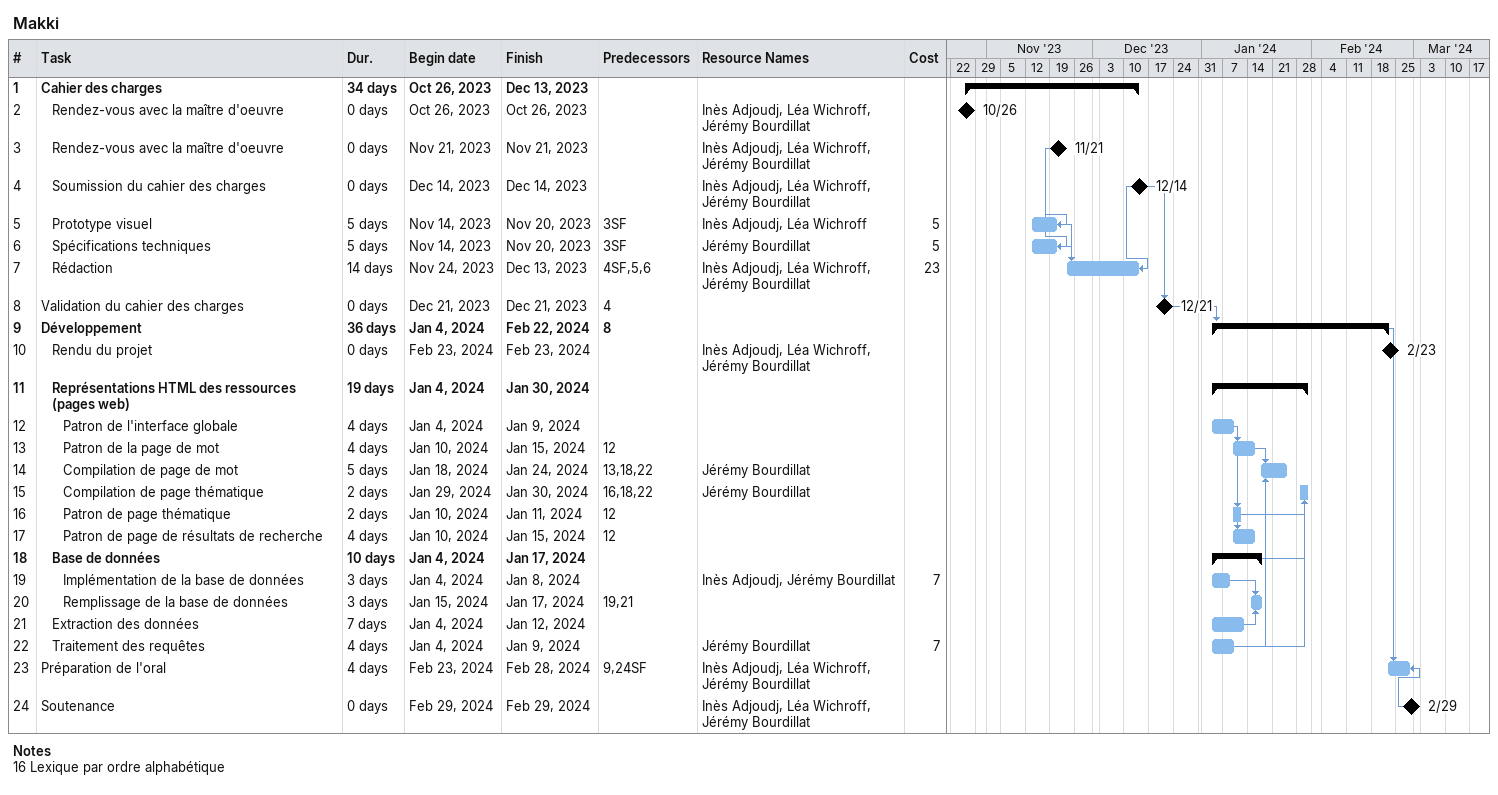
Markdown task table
Makki

| ID | Level | Task | Duration | Start | Finish | Predecessors | Resources | Cost |
|---|---|---|---|---|---|---|---|---|
| 1 | 1 | **Cahier des charges** | 34d | 2023-10-26 | 2023-12-13 |  |  |  |
| 2 | 2 | Rendez-vous avec la maître d'oeuvre | 0d | 2023-10-26 | 2023-10-26 |  | Inès Adjoudj, Léa Wichroff, Jérémy Bourdillat |  |
| 3 | 2 | Rendez-vous avec la maître d'oeuvre | 0d | 2023-11-21 | 2023-11-21 |  | Inès Adjoudj, Léa Wichroff, Jérémy Bourdillat |  |
| 4 | 2 | Soumission du cahier des charges | 0d | 2023-12-14 | 2023-12-14 |  | Inès Adjoudj, Léa Wichroff, Jérémy Bourdillat |  |
| 5 | 2 | Prototype visuel | 5d | 2023-11-14 | 2023-11-20 | 3SF | Inès Adjoudj, Léa Wichroff | 5 |
| 6 | 2 | Spécifications techniques | 5d | 2023-11-14 | 2023-11-20 | 3SF | Jérémy Bourdillat | 5 |
| 7 | 2 | Rédaction | 14d | 2023-11-24 | 2023-12-13 | 4SF, 5, 6 | Inès Adjoudj, Léa Wichroff, Jérémy Bourdillat | 23 |
| 8 | 1 | Validation du cahier des charges | 0d | 2023-12-21 | 2023-12-21 | 4 |  |  |
| 9 | 1 | **Développement** | 36d | 2024-01-04 | 2024-02-22 | 8 |  |  |
| 10 | 2 | Rendu du projet | 0d | 2024-02-23 | 2024-02-23 |  | Inès Adjoudj, Léa Wichroff, Jérémy Bourdillat |  |
| 11 | 2 | **Représentations HTML des ressources (pages web)** | 19d | 2024-01-04 | 2024-01-30 |  |  |  |
| 12 | 3 | Patron de l'interface globale | 4d | 2024-01-04 | 2024-01-09 |  |  |  |
| 13 | 3 | Patron de la page de mot | 4d | 2024-01-10 | 2024-01-15 | 12 |  |  |
| 14 | 3 | Compilation de page de mot | 5d | 2024-01-18 | 2024-01-24 | 13, 18, 22 | Jérémy Bourdillat |  |
| 15 | 3 | Compilation de page thématique | 2d | 2024-01-29 | 2024-01-30 | 16, 18, 22 | Jérémy Bourdillat |  |
| 16 | 3 | Patron de page thématique | 2d | 2024-01-10 | 2024-01-11 | 12 |  |  |
| 17 | 3 | Patron de page de résultats de recherche | 4d | 2024-01-10 | 2024-01-15 | 12 |  |  |
| 18 | 2 | **Base de données** | 10d | 2024-01-04 | 2024-01-17 |  |  |  |
| 19 | 3 | Implémentation de la base de données | 3d | 2024-01-04 | 2024-01-08 |  | Inès Adjoudj, Jérémy Bourdillat | 7 |
| 20 | 3 | Remplissage de la base de données | 3d | 2024-01-15 | 2024-01-17 | 19, 21 |  |  |
| 21 | 2 | Extraction des données | 7d | 2024-01-04 | 2024-01-12 |  |  |  |
| 22 | 2 | Traitement des requêtes | 4d | 2024-01-04 | 2024-01-09 |  | Jérémy Bourdillat | 7 |
| 23 | 1 | Préparation de l'oral | 4d | 2024-02-23 | 2024-02-28 | 9, 24SF | Inès Adjoudj, Léa Wichroff, Jérémy Bourdillat |  |
| 24 | 1 | Soutenance | 0d | 2024-02-29 | 2024-02-29 |  | Inès Adjoudj, Léa Wichroff, Jérémy Bourdillat |  |

Notes
- 16: Lexique par ordre alphabétique
